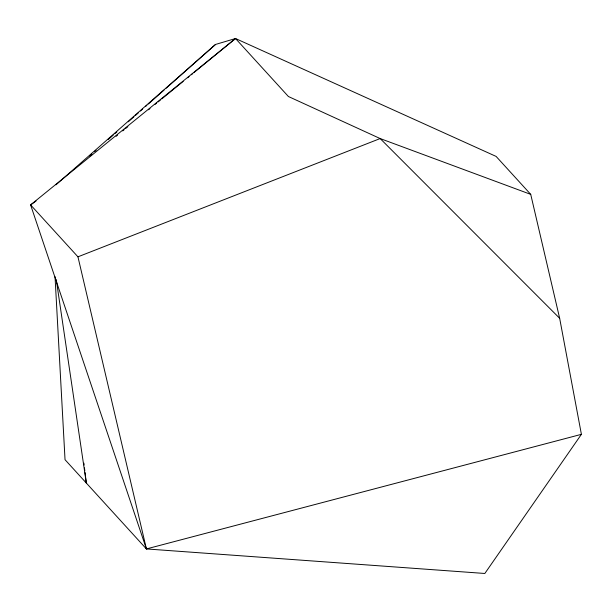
<?xml version="1.0" encoding="UTF-8"?>
<svg xmlns="http://www.w3.org/2000/svg" width="612" height="612" viewBox="0 0 612 612"><rect width="100%" height="100%" fill="white"/><g stroke="black" fill="none" stroke-linecap="round" stroke-linejoin="round"><path stroke-width="0.92" d="M55.99 184.816L215.516 44.454L235.521 38.525L496.118 156.42L530.719 194.364L559.659 318.294L581.4 434.336L484.834 573.475L146.413 548.933L65.033 459.696L55.034 276.678M89.673 156.022L91.815 154.117M94.676 151.585L96.107 150.315M108.263 139.536L113.266 135.099M114.696 133.837L116.846 131.932M128.283 121.788L134.005 116.716M135.436 115.454L138.297 112.914M140.439 111.017L142.581 109.112M145.442 106.572L146.872 105.31M148.303 104.04L164.031 90.094M166.181 88.189L215.516 44.454M116.081 136.346L117.558 135.137M122.721 130.907L124.19 129.698M125.667 128.489L127.877 126.684M148.525 109.778L149.994 108.569M155.157 104.338L156.634 103.13M158.11 101.921L160.321 100.116M161.798 98.907L183.172 81.396M187.601 77.77L189.07 76.561M191.288 74.756L192.757 73.547M194.234 72.338L235.521 38.525L288.405 96.512L380.167 138.557L530.719 194.364M235.521 38.525L30.6 204.905L146.413 548.933L581.4 434.336M36.047 201.042L30.6 204.905L77.946 256.826L146.413 548.933M77.946 256.826L380.167 138.557L559.659 318.294M56.273 279.699L86.33 483.052L85.045 472.617M83.882 463.131L84.112 465.028M84.464 467.874L84.816 470.72"/></g></svg>
